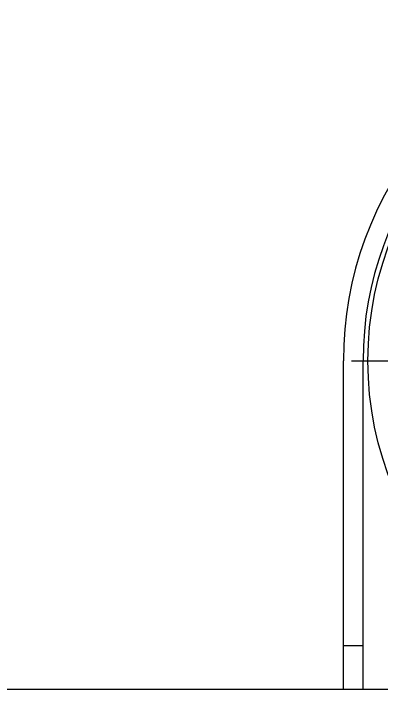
# Model space of a CAD drawing. Extents: x 27938 to 1042331, y -235042 to 1535213.
# Drawn here: x 726014 to 726423, y 752454 to 753205 of the extents above; entities that cross this region are included whole.
import ezdxf

# ---------------------------------------------------------------- set-up
doc = ezdxf.new("R2010")
doc.units = 0
doc.header["$LTSCALE"] = 1000
doc.header["$MEASUREMENT"] = 0
doc.linetypes.add('CENTER', pattern=[50.8, 31.75, -6.35, 6.35, -6.35])

msp = doc.modelspace()

# ---------------------------------------------------------------- linework, layer by layer
at = {"linetype": 'Continuous'}
for p, q in [((726380.85, 752453.95), (726380.85, 752819.12)), ((726402.77, 752453.95), (726402.77, 752819.12)), ((726402.77, 752502.52), (726380.85, 752502.52))]:
    msp.add_line(p, q, dxfattribs=at)
at = {"color": 0, "linetype": 'CENTER'}
msp.add_line((726389.81, 752819.12), (727157.03, 752819.12), dxfattribs=at)
msp.add_line((730752.72, 752453.95), (725206.12, 752453.95))
at = {"linetype": 'Continuous'}
msp.add_circle((726773.42, 752819.12), 365.17, dxfattribs=at)
for radius in [392.57, 370.65]:
    msp.add_arc((726773.42, 752819.12), radius, 100.562, 180, dxfattribs=at)

doc.saveas('drawing.dxf')
